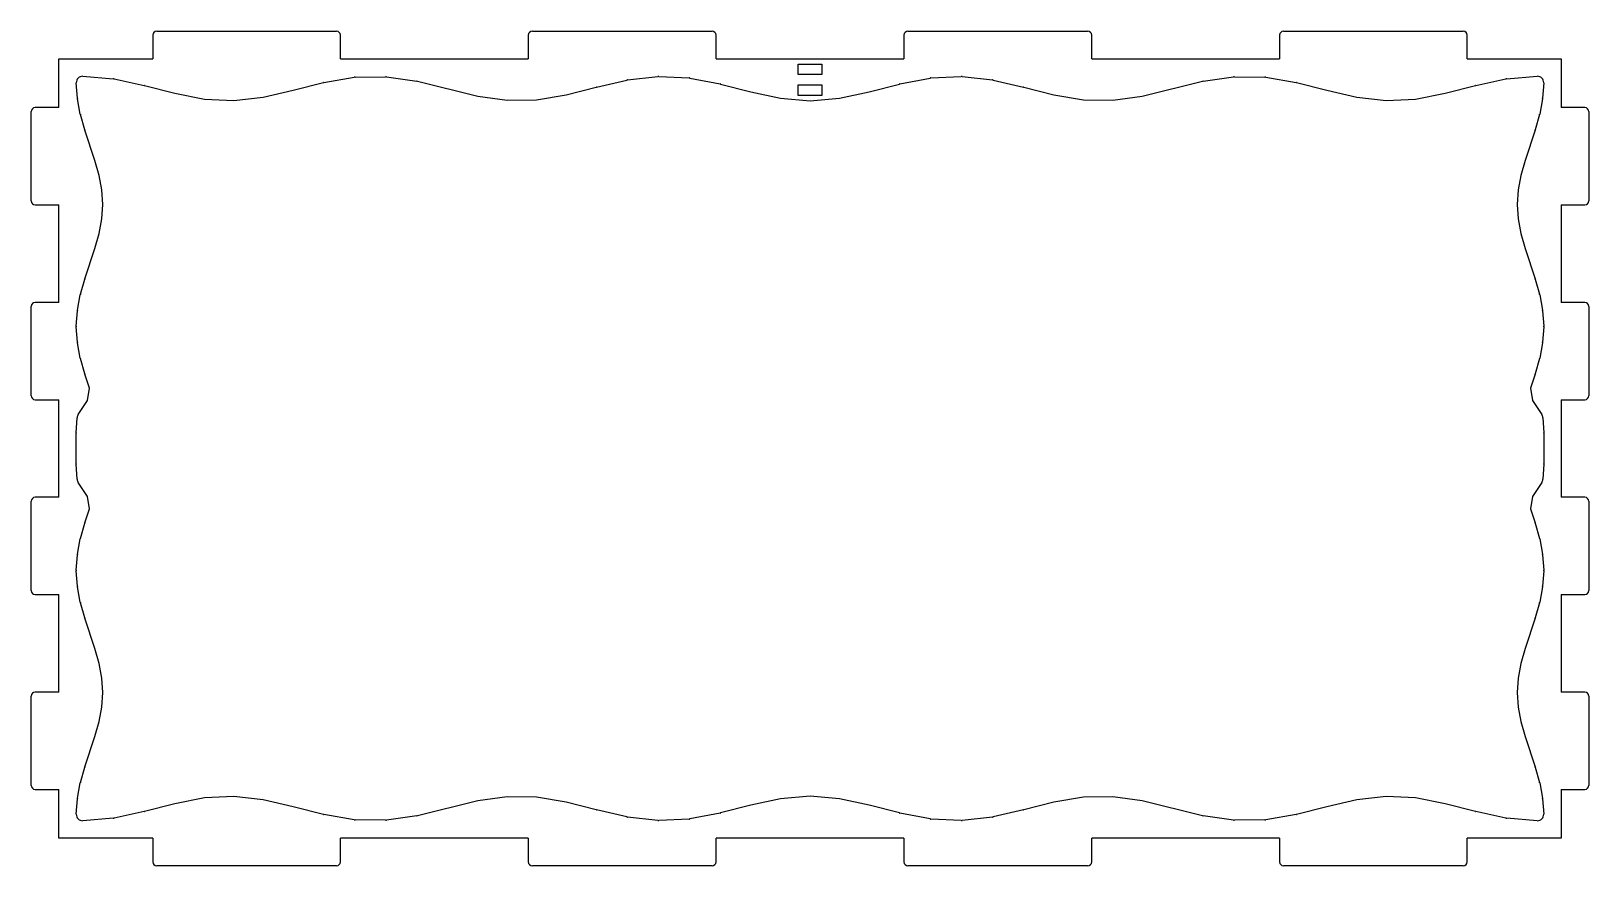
# Model space of a CAD drawing. Header units: millimetres. Extents: x 0 to 766, y 0 to 410.
import ezdxf

# ---------------------------------------------------------------- set-up
doc = ezdxf.new("R2010")
doc.units = ezdxf.units.MM
doc.layers.add('CutProfile', color=7, linetype='CONTINUOUS')

msp = doc.modelspace()

# ---------------------------------------------------------------- linework, layer by layer
at = {"layer": 'CutProfile'}
for p, q in [((59.77, 408.4), (59.77, 396.8)), ((61.77, 410.4), (150.12, 410.4)), ((152.12, 396.8), (152.12, 408.4)), ((244.47, 408.4), (244.47, 396.8)), ((246.47, 410.4), (334.82, 410.4)), ((336.82, 396.8), (336.82, 408.4)), ((429.18, 408.4), (429.18, 396.8)), ((431.18, 410.4), (519.52, 410.4)), ((521.52, 396.8), (521.52, 408.4)), ((613.88, 408.4), (613.88, 396.8)), ((615.88, 410.4), (704.23, 410.4)), ((706.23, 396.8), (706.23, 408.4)), ((13.6, 372.85), (13.6, 396.8)), ((13.6, 396.8), (59.77, 396.8)), ((152.12, 396.8), (244.47, 396.8)), ((336.82, 396.8), (429.18, 396.8)), ((377.2, 394.23), (388.8, 394.23)), ((377.2, 389.07), (377.2, 394.23)), ((388.8, 394.23), (388.8, 389.07)), ((521.52, 396.8), (613.88, 396.8)), ((706.23, 396.8), (752.4, 396.8)), ((752.4, 396.8), (752.4, 372.85)), ((22.71, 377.5), (22.21, 385)), ((25.45, 388.19), (40.36, 386.95)), ((40.74, 386.89), (55.65, 383.69)), ((55.77, 383.66), (70.59, 379.83)), ((128.85, 381.33), (143.73, 385.11)), ((143.96, 385.16), (158.87, 387.7)), ((159.32, 387.74), (174.23, 388)), ((174.71, 387.97), (189.62, 385.82)), ((189.91, 385.77), (219.58, 378.5)), ((277.96, 382.91), (292.87, 386.36)), ((293.21, 386.42), (308.12, 388.13)), ((308.61, 388.14), (323.52, 387.39)), ((323.94, 387.34), (338.85, 384.44)), ((339.02, 384.4), (353.87, 380.57)), ((388.8, 389.07), (377.2, 389.07)), ((377.2, 383.93), (388.8, 383.93)), ((377.2, 378.77), (377.2, 383.93)), ((388.8, 383.93), (388.8, 378.77)), ((412.13, 380.57), (426.98, 384.4)), ((427.15, 384.44), (442.06, 387.34)), ((442.48, 387.39), (457.39, 388.14)), ((457.88, 388.13), (472.79, 386.42)), ((473.13, 386.36), (488.04, 382.91)), ((546.42, 378.5), (576.09, 385.77)), ((576.38, 385.82), (591.29, 387.97)), ((591.77, 388), (606.68, 387.74)), ((607.13, 387.7), (622.04, 385.16)), ((622.27, 385.11), (637.15, 381.33)), ((695.41, 379.83), (710.23, 383.66)), ((710.35, 383.69), (725.26, 386.89)), ((725.64, 386.95), (740.55, 388.19)), ((743.79, 385), (743.29, 377.5)), ((24.17, 369.64), (22.75, 377.14)), ((70.59, 379.83), (85.2, 376.99)), ((85.2, 376.99), (99.65, 376.26)), ((99.65, 376.26), (114.14, 377.92)), ((114.14, 377.92), (128.85, 381.33)), ((219.58, 378.5), (234.11, 376.41)), ((234.11, 376.41), (248.55, 376.65)), ((248.55, 376.65), (263.11, 379.14)), ((263.11, 379.14), (277.9, 382.89)), ((353.87, 380.57), (368.53, 377.41)), ((368.53, 377.41), (383, 376.21)), ((388.8, 378.77), (377.2, 378.77)), ((383, 376.21), (397.47, 377.41)), ((397.47, 377.41), (412.13, 380.57)), ((488.1, 382.89), (502.89, 379.14)), ((502.89, 379.14), (517.45, 376.65)), ((517.45, 376.65), (531.89, 376.41)), ((531.89, 376.41), (546.42, 378.5)), ((637.15, 381.33), (651.86, 377.92)), ((651.86, 377.92), (666.35, 376.26)), ((666.35, 376.26), (680.8, 376.99)), ((680.8, 376.99), (695.41, 379.83)), ((743.25, 377.14), (741.83, 369.64)), ((0, 326.95), (0, 370.85)), ((13.6, 372.85), (2, 372.85)), ((26.36, 361.88), (24.23, 369.38)), ((741.77, 369.38), (739.64, 361.88)), ((764, 372.85), (752.4, 372.85)), ((766, 370.85), (766, 326.95)), ((31.39, 346.82), (26.4, 361.75)), ((739.6, 361.75), (734.61, 346.82)), ((33.46, 339.51), (31.39, 346.82)), ((734.61, 346.82), (732.54, 339.51)), ((34.82, 332.32), (33.46, 339.51)), ((732.54, 339.51), (731.18, 332.32)), ((35.29, 325.2), (34.82, 332.32)), ((731.18, 332.32), (730.71, 325.2)), ((2, 324.95), (13.6, 324.95)), ((13.6, 277.05), (13.6, 324.95)), ((34.82, 318.08), (35.29, 325.2)), ((730.71, 325.2), (731.18, 318.08)), ((752.4, 324.95), (764, 324.95)), ((752.4, 324.95), (752.4, 277.05)), ((33.46, 310.89), (34.82, 318.08)), ((731.18, 318.08), (732.54, 310.89)), ((31.39, 303.58), (33.46, 310.89)), ((732.54, 310.89), (734.61, 303.58)), ((26.4, 288.65), (31.39, 303.58)), ((734.61, 303.58), (739.6, 288.65)), ((24.23, 281.02), (26.36, 288.52)), ((739.64, 288.52), (741.77, 281.02)), ((13.6, 277.05), (2, 277.05)), ((22.75, 273.26), (24.17, 280.76)), ((741.83, 280.76), (743.25, 273.26)), ((764, 277.05), (752.4, 277.05)), ((0, 231.15), (0, 275.05)), ((22.21, 265.4), (22.71, 272.9)), ((743.29, 272.9), (743.79, 265.4)), ((766, 275.05), (766, 231.15)), ((22.71, 257.5), (22.21, 265)), ((743.79, 265), (743.29, 257.5)), ((24.17, 249.64), (22.75, 257.14)), ((743.25, 257.14), (741.83, 249.64)), ((26.36, 241.88), (24.23, 249.38)), ((741.77, 249.38), (739.64, 241.88)), ((28.67, 234.94), (26.4, 241.75)), ((739.6, 241.75), (737.33, 234.94)), ((27.73, 228.82), (28.67, 234.94)), ((737.33, 234.94), (738.27, 228.82)), ((2, 229.15), (13.6, 229.15)), ((13.6, 181.25), (13.6, 229.15)), ((23.07, 221.87), (27.73, 228.82)), ((738.27, 228.82), (742.93, 221.87)), ((752.4, 229.15), (764, 229.15)), ((752.4, 229.15), (752.4, 181.25)), ((22.2, 212.85), (22.57, 220.35)), ((743.43, 220.35), (743.8, 212.85)), ((22.2, 197.7), (22.2, 212.7)), ((743.8, 212.7), (743.8, 197.7)), ((22.57, 190.05), (22.2, 197.55)), ((743.8, 197.55), (743.43, 190.05)), ((27.73, 181.58), (23.07, 188.53)), ((742.93, 188.53), (738.27, 181.58)), ((0, 135.35), (0, 179.25)), ((13.6, 181.25), (2, 181.25)), ((28.67, 175.46), (27.73, 181.58)), ((738.27, 181.58), (737.33, 175.46)), ((764, 181.25), (752.4, 181.25)), ((766, 179.25), (766, 135.35)), ((26.4, 168.65), (28.67, 175.46)), ((737.33, 175.46), (739.6, 168.65)), ((24.23, 161.02), (26.36, 168.52)), ((739.64, 168.52), (741.77, 161.02)), ((22.75, 153.26), (24.17, 160.76)), ((741.83, 160.76), (743.25, 153.26)), ((22.21, 145.4), (22.71, 152.9)), ((743.29, 152.9), (743.79, 145.4)), ((22.71, 137.5), (22.21, 145)), ((743.79, 145), (743.29, 137.5)), ((2, 133.35), (13.6, 133.35)), ((13.6, 85.45), (13.6, 133.35)), ((24.17, 129.64), (22.75, 137.14)), ((743.25, 137.14), (741.83, 129.64)), ((752.4, 133.35), (764, 133.35)), ((752.4, 133.35), (752.4, 85.45)), ((26.36, 121.88), (24.23, 129.38)), ((741.77, 129.38), (739.64, 121.88)), ((31.39, 106.82), (26.4, 121.75)), ((739.6, 121.75), (734.61, 106.82)), ((33.46, 99.51), (31.39, 106.82)), ((734.61, 106.82), (732.54, 99.51)), ((34.82, 92.32), (33.46, 99.51)), ((35.29, 85.2), (34.82, 92.32)), ((731.18, 92.32), (730.71, 85.2)), ((732.54, 99.51), (731.18, 92.32)), ((13.6, 85.45), (2, 85.45)), ((34.82, 78.08), (35.29, 85.2)), ((730.71, 85.2), (731.18, 78.08)), ((764, 85.45), (752.4, 85.45)), ((0, 39.55), (0, 83.45)), ((33.46, 70.89), (34.82, 78.08)), ((731.18, 78.08), (732.54, 70.89)), ((766, 83.45), (766, 39.55)), ((31.39, 63.58), (33.46, 70.89)), ((732.54, 70.89), (734.61, 63.58)), ((26.4, 48.65), (31.39, 63.58)), ((734.61, 63.58), (739.6, 48.65)), ((24.23, 41.02), (26.36, 48.52)), ((739.64, 48.52), (741.77, 41.02)), ((22.75, 33.26), (24.17, 40.76)), ((741.83, 40.76), (743.25, 33.26)), ((2, 37.55), (13.6, 37.55)), ((13.6, 13.6), (13.6, 37.55)), ((22.21, 25.4), (22.71, 32.9)), ((85.2, 33.41), (70.59, 30.57)), ((99.65, 34.14), (85.2, 33.41)), ((114.14, 32.48), (99.65, 34.14)), ((128.85, 29.07), (114.14, 32.48)), ((219.58, 31.9), (189.91, 24.63)), ((234.11, 33.99), (219.58, 31.9)), ((248.55, 33.75), (234.11, 33.99)), ((263.11, 31.26), (248.55, 33.75)), ((277.9, 27.51), (263.11, 31.26)), ((368.53, 32.99), (353.87, 29.83)), ((383, 34.19), (368.53, 32.99)), ((397.47, 32.99), (383, 34.19)), ((412.13, 29.83), (397.47, 32.99)), ((502.89, 31.26), (488.1, 27.51)), ((517.45, 33.75), (502.89, 31.26)), ((531.89, 33.99), (517.45, 33.75)), ((546.42, 31.9), (531.89, 33.99)), ((576.09, 24.63), (546.42, 31.9)), ((651.86, 32.48), (637.15, 29.07)), ((666.35, 34.14), (651.86, 32.48)), ((680.8, 33.41), (666.35, 34.14)), ((695.41, 30.57), (680.8, 33.41)), ((743.29, 32.9), (743.79, 25.4)), ((752.4, 37.55), (764, 37.55)), ((752.4, 37.55), (752.4, 13.6)), ((40.36, 23.45), (25.45, 22.21)), ((55.65, 26.71), (40.74, 23.51)), ((70.59, 30.57), (55.77, 26.74)), ((143.73, 25.29), (128.85, 29.07)), ((158.87, 22.7), (143.96, 25.24)), ((189.62, 24.58), (174.71, 22.43)), ((292.87, 24.04), (277.96, 27.49)), ((308.12, 22.27), (293.21, 23.98)), ((323.52, 23.01), (308.61, 22.26)), ((338.85, 25.96), (323.94, 23.06)), ((353.87, 29.83), (339.02, 26)), ((426.98, 26), (412.13, 29.83)), ((442.06, 23.06), (427.15, 25.96)), ((457.39, 22.26), (442.48, 23.01)), ((472.79, 23.98), (457.88, 22.27)), ((488.04, 27.49), (473.13, 24.04)), ((591.29, 22.43), (576.38, 24.58)), ((622.04, 25.24), (607.13, 22.7)), ((637.15, 29.07), (622.27, 25.29)), ((710.23, 26.74), (695.41, 30.57)), ((725.26, 23.51), (710.35, 26.71)), ((740.55, 22.21), (725.64, 23.45)), ((174.23, 22.4), (159.32, 22.66)), ((606.68, 22.66), (591.77, 22.4)), ((59.77, 13.6), (13.6, 13.6)), ((59.77, 13.6), (59.77, 2)), ((244.47, 13.6), (152.12, 13.6)), ((152.12, 2), (152.12, 13.6)), ((244.47, 13.6), (244.47, 2)), ((429.18, 13.6), (336.82, 13.6)), ((336.82, 2), (336.82, 13.6)), ((429.18, 13.6), (429.18, 2)), ((613.88, 13.6), (521.52, 13.6)), ((521.52, 2), (521.52, 13.6)), ((613.88, 13.6), (613.88, 2)), ((752.4, 13.6), (706.23, 13.6)), ((706.23, 2), (706.23, 13.6)), ((150.12, 0), (61.77, 0)), ((334.82, 0), (246.47, 0)), ((519.52, 0), (431.18, 0)), ((704.23, 0), (615.88, 0))]:
    msp.add_line(p, q, dxfattribs=at)
for centre, radius, start, end in [((61.77, 408.4), 2, 90, 180), ((150.12, 408.4), 2, 0, 90), ((246.47, 408.4), 2, 90, 180), ((334.82, 408.4), 2, 0, 90), ((431.18, 408.4), 2, 90, 180), ((519.52, 408.4), 2, 0, 90), ((615.88, 408.4), 2, 90, 180), ((704.23, 408.4), 2, 0, 90), ((25.2, 385.2), 3, 85.24583, -176.19666), ((40.11, 383.96), 3, 77.85909, 85.24583), ((55.02, 380.75), 3, 75.52357, 77.85909), ((144.47, 382.2), 3, 99.68114, 104.23889), ((159.38, 384.74), 3, 90.96946, 99.68114), ((174.28, 385), 3, 81.8201, 90.96946), ((189.19, 382.85), 3, 76.2336, 81.8201), ((293.55, 383.44), 3, 96.52822, 103.06429), ((308.46, 385.15), 3, 87.11038, 96.52822), ((323.37, 384.4), 3, 78.99198, 87.11038), ((338.27, 381.5), 3, 75.52357, 78.99198), ((427.73, 381.5), 3, 101.00802, 104.47643), ((442.63, 384.4), 3, 92.88962, 101.00802), ((457.54, 385.15), 3, 83.47178, 92.88962), ((472.45, 383.44), 3, 76.93571, 83.47178), ((576.81, 382.85), 3, 98.1799, 103.7664), ((591.72, 385), 3, 89.03054, 98.1799), ((606.62, 384.74), 3, 80.31886, 89.03054), ((621.53, 382.2), 3, 75.76111, 80.31886), ((710.98, 380.75), 3, 102.14091, 104.47643), ((725.89, 383.96), 3, 94.75417, 102.14091), ((740.8, 385.2), 3, -3.80334, 94.75417), ((25.7, 377.7), 3, -176.19666, -169.27993), ((278.64, 379.98), 3, 103.06429, 104.23889), ((487.36, 379.98), 3, 75.76111, 76.93571), ((740.3, 377.7), 3, -10.72007, -3.80334), ((2, 370.85), 2, 90, 180), ((27.12, 370.2), 3, -169.27993, -164.181), ((738.88, 370.2), 3, -15.819, -10.72007), ((764, 370.85), 2, 0, 90), ((29.24, 362.7), 3, -164.181, -161.51985), ((736.76, 362.7), 3, -18.48015, -15.819), ((2, 326.95), 2, 180, -90), ((764, 326.95), 2, -90, 0), ((29.24, 287.7), 3, 161.51985, 164.181), ((736.76, 287.7), 3, 15.819, 18.48015), ((2, 275.05), 2, 90, 180), ((27.12, 280.2), 3, 164.181, 169.27993), ((738.88, 280.2), 3, 10.72007, 15.819), ((764, 275.05), 2, 0, 90), ((25.7, 272.7), 3, 169.27993, 176.19666), ((740.3, 272.7), 3, 3.80334, 10.72007), ((25.2, 265.2), 3, 176.19666, -176.19666), ((740.8, 265.2), 3, -3.80334, 3.80334), ((25.7, 257.7), 3, -176.19666, -169.27993), ((740.3, 257.7), 3, -10.72007, -3.80334), ((27.12, 250.2), 3, -169.27993, -164.181), ((738.88, 250.2), 3, -15.819, -10.72007), ((29.24, 242.7), 3, -164.181, -161.51985), ((736.76, 242.7), 3, -18.48015, -15.819), ((2, 231.15), 2, 180, -90), ((764, 231.15), 2, -90, 0), ((25.57, 220.2), 3, 146.17265, 177.20059), ((740.43, 220.2), 3, 2.79941, 33.82735), ((25.2, 212.7), 3, 177.20059, 180), ((740.8, 212.7), 3, 0, 2.79941), ((25.2, 197.7), 3, 180, -177.20059), ((740.8, 197.7), 3, -2.79941, 0), ((25.57, 190.2), 3, -177.20059, -146.17265), ((740.43, 190.2), 3, -33.82735, -2.79941), ((2, 179.25), 2, 90, 180), ((764, 179.25), 2, 0, 90), ((29.24, 167.7), 3, 161.51985, 164.181), ((736.76, 167.7), 3, 15.819, 18.48015), ((27.12, 160.2), 3, 164.181, 169.27993), ((738.88, 160.2), 3, 10.72007, 15.819), ((25.7, 152.7), 3, 169.27993, 176.19666), ((740.3, 152.7), 3, 3.80334, 10.72007), ((25.2, 145.2), 3, 176.19666, -176.19666), ((740.8, 145.2), 3, -3.80334, 3.80334), ((2, 135.35), 2, 180, -90), ((25.7, 137.7), 3, -176.19666, -169.27993), ((740.3, 137.7), 3, -10.72007, -3.80334), ((764, 135.35), 2, -90, 0), ((27.12, 130.2), 3, -169.27993, -164.181), ((738.88, 130.2), 3, -15.819, -10.72007), ((29.24, 122.7), 3, -164.181, -161.51985), ((736.76, 122.7), 3, -18.48015, -15.819), ((2, 83.45), 2, 90, 180), ((764, 83.45), 2, 0, 90), ((29.24, 47.7), 3, 161.51985, 164.181), ((736.76, 47.7), 3, 15.819, 18.48015), ((2, 39.55), 2, 180, -90), ((27.12, 40.2), 3, 164.181, 169.27993), ((738.88, 40.2), 3, 10.72007, 15.819), ((764, 39.55), 2, -90, 0), ((25.7, 32.7), 3, 169.27993, 176.19666), ((740.3, 32.7), 3, 3.80334, 10.72007), ((25.2, 25.2), 3, 176.19666, -85.24583), ((40.11, 26.44), 3, -85.24583, -77.85909), ((55.02, 29.65), 3, -77.85909, -75.52357), ((144.47, 28.2), 3, -104.23889, -99.68114), ((189.19, 27.55), 3, -81.8201, -76.2336), ((278.64, 30.42), 3, -104.23889, -103.06429), ((293.55, 26.96), 3, -103.06429, -96.52822), ((323.37, 26), 3, -87.11038, -78.99198), ((338.27, 28.9), 3, -78.99198, -75.52357), ((427.73, 28.9), 3, -104.47643, -101.00802), ((442.63, 26), 3, -101.00802, -92.88962), ((472.45, 26.96), 3, -83.47178, -76.93571), ((487.36, 30.42), 3, -76.93571, -75.76111), ((576.81, 27.55), 3, -103.7664, -98.1799), ((621.53, 28.2), 3, -80.31886, -75.76111), ((710.98, 29.65), 3, -104.47643, -102.14091), ((725.89, 26.44), 3, -102.14091, -94.75417), ((740.8, 25.2), 3, -94.75417, 3.80334), ((159.38, 25.66), 3, -99.68114, -90.96946), ((174.28, 25.4), 3, -90.96946, -81.8201), ((308.46, 25.25), 3, -96.52822, -87.11038), ((457.54, 25.25), 3, -92.88962, -83.47178), ((591.72, 25.4), 3, -98.1799, -89.03054), ((606.62, 25.66), 3, -89.03054, -80.31886), ((61.77, 2), 2, -180, -90), ((150.12, 2), 2, -90, 0), ((246.47, 2), 2, 180, -90), ((334.82, 2), 2, -90, 0), ((431.18, 2), 2, 180, -90), ((519.52, 2), 2, -90, 0), ((615.88, 2), 2, 180, -90), ((704.23, 2), 2, -90, 0)]:
    msp.add_arc(centre, radius, start, end, dxfattribs=at)

doc.saveas('drawing.dxf')
